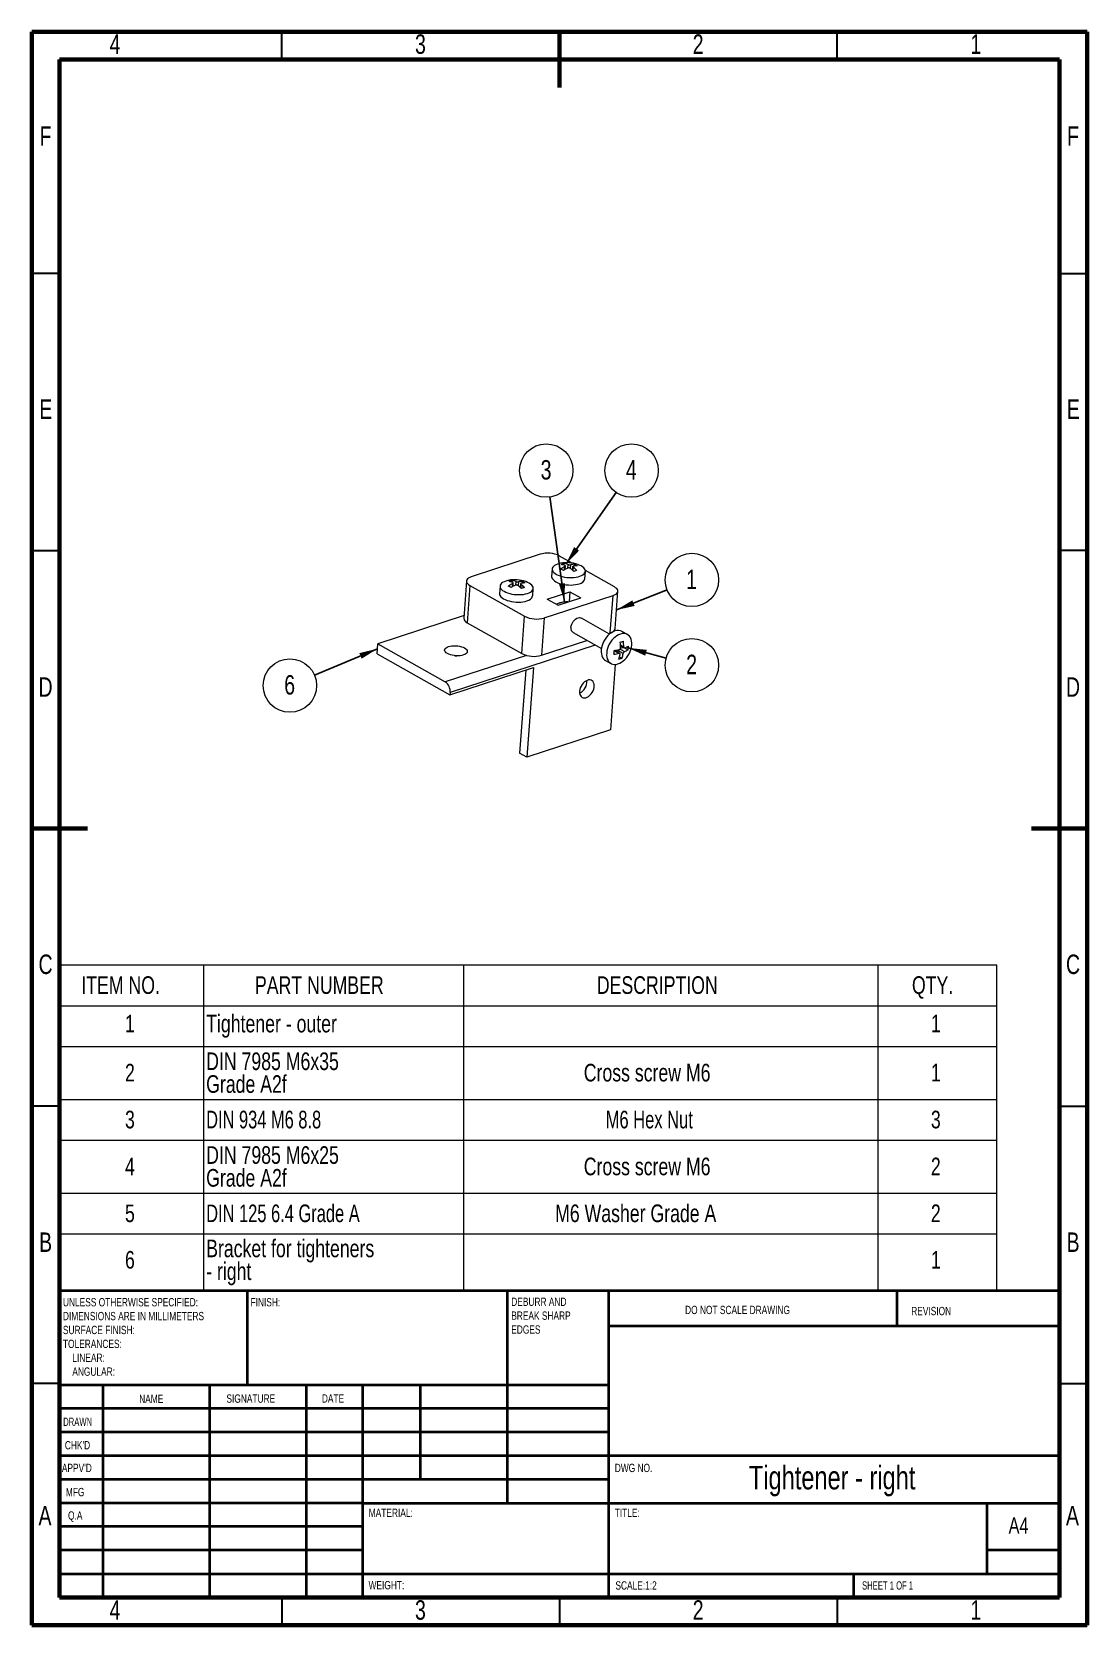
# Model space of a CAD drawing. Header units: millimetres. Extents: x 15 to 205, y 5 to 292.
import ezdxf

# ---------------------------------------------------------------- set-up
doc = ezdxf.new("R2010")
doc.units = ezdxf.units.MM
doc.styles.add('SLDTEXTSTYLE0', font='TXT', dxfattribs={"width": 0.75})
doc.styles.add('SLDTEXTSTYLE1', font='TXT', dxfattribs={"width": 0.686449})
doc.styles.add('SLDTEXTSTYLE2', font='TXT', dxfattribs={"width": 0.6875})
doc.styles.add('SLDTEXTSTYLE3', font='TXT', dxfattribs={"width": 0.696429})
doc.styles.add('SLDTEXTSTYLE4', font='TXT', dxfattribs={"width": 0.7})
doc.styles.add('SLDTEXTSTYLE5', font='TXT', dxfattribs={"width": 0.697368})
doc.dimstyles.new('SLDDIMSTYLE0', dxfattribs={"dimtxt": 0.18, "dimasz": 3.302, "dimexe": 0, "dimexo": 0.0625, "dimgap": 0, "dimtad": 0, "dimtih": 1, "dimtoh": 1, "dimdec": 0, "dimrnd": 1e-09, "dimzin": 0, "dimdsep": 46, "dimtxsty": 'Standard', "dimsah": 1, "dimcen": 0.09, "dimadec": 0, "dimazin": 0, "dimtfac": 3.302, "dimtdec": 0, "dimtofl": 0, "dimtmove": 0, "dimatfit": 3, "dimfxl": 1, "dimfrac": 2, "dimtolj": 1, "dimtzin": 0, "dimarcsym": 0})

# ---------------------------------------------------------------- blocks, each defined once
blk = doc.blocks.new('SW_NOTE_0')
at = {"color": 0, "linetype": 'Continuous', "lineweight": 0, "char_height": 1.5, "attachment_point": 1, "style": 'SLDTEXTSTYLE0'}
for s, insert in [('UNLESS OTHERWISE SPECIFIED:', (0, 1.93)), ('DIMENSIONS ARE IN MILLIMETERS', (0, -0.57)), ('TOLERANCES:', (0, -5.57)), ('SURFACE FINISH:', (0, -3.07)), ('LINEAR:', (1.69, -8.07)), ('ANGULAR:', (1.69, -10.57))]:
    blk.add_mtext(s, dxfattribs=dict(at, insert=insert))
blk = doc.blocks.new('SW_NOTE_1')
at = {"color": 0, "linetype": 'Continuous', "lineweight": 0, "char_height": 1.5, "attachment_point": 1, "style": 'SLDTEXTSTYLE0'}
for s, insert in [('DEBURR AND', (0, 1.93)), ('BREAK SHARP', (0, -0.57)), ('EDGES', (0, -3.07))]:
    blk.add_mtext(s, dxfattribs=dict(at, insert=insert))
blk = doc.blocks.new('SW_TABLEANNOTATION_0')
at = {"color": 0, "linetype": 'Continuous', "lineweight": 0}
for p, q in [((0, 0), (0, -58.65)), ((168.76, 0), (0, 0)), ((25.88, 0), (25.88, -7.33)), ((72.7, 0), (72.7, -7.33)), ((147.33, 0), (147.33, -7.33)), ((168.76, -58.65), (168.76, 0)), ((0, -7.33), (168.76, -7.33)), ((25.88, -7.33), (25.88, -58.65)), ((72.7, -7.33), (72.7, -58.65)), ((147.33, -7.33), (147.33, -58.65)), ((0, -14.65), (168.76, -14.65)), ((0, -24.22), (168.76, -24.22)), ((0, -31.55), (168.76, -31.55)), ((0, -41.11), (168.76, -41.11)), ((0, -48.44), (168.76, -48.44)), ((0, -58.65), (168.76, -58.65))]:
    blk.add_line(p, q, dxfattribs=at)
at = {"color": 0, "linetype": 'Continuous', "lineweight": 0, "attachment_point": 1}
for s, insert, char_height, style in [('ITEM NO.', (3.9, -2.02), 3.175, 'SLDTEXTSTYLE0'), ('PART NUMBER', (35.17, -2.02), 3.175, 'SLDTEXTSTYLE0'), ('DESCRIPTION', (96.73, -2.02), 3.175, 'SLDTEXTSTYLE0'), ('QTY.', (153.46, -2.02), 3.175, 'SLDTEXTSTYLE0'), ('1', (11.77, -8.95), 3.17, 'SLDTEXTSTYLE0'), ('Tightener - outer', (26.38, -8.95), 3.175, 'SLDTEXTSTYLE0'), ('1', (156.87, -8.95), 3.17, 'SLDTEXTSTYLE0'), ('DIN 7985 M6x35', (26.38, -15.74), 3.175, 'SLDTEXTSTYLE0'), ('2', (11.77, -17.79), 3.17, 'SLDTEXTSTYLE0'), ('Grade A2f', (26.38, -19.84), 3.175, 'SLDTEXTSTYLE0'), ('Cross screw M6', (94.37, -17.79), 3.175, 'SLDTEXTSTYLE0'), ('1', (156.87, -17.79), 3.17, 'SLDTEXTSTYLE0'), ('3', (11.77, -26.24), 3.17, 'SLDTEXTSTYLE0'), ('DIN 934 M6 8.8', (26.38, -26.24), 3.175, 'SLDTEXTSTYLE3'), ('M6 Hex Nut', (98.32, -26.24), 3.175, 'SLDTEXTSTYLE4'), ('3', (156.87, -26.24), 3.17, 'SLDTEXTSTYLE0'), ('DIN 7985 M6x25', (26.38, -32.63), 3.175, 'SLDTEXTSTYLE0'), ('4', (11.77, -34.69), 3.17, 'SLDTEXTSTYLE0'), ('Grade A2f', (26.38, -36.74), 3.175, 'SLDTEXTSTYLE0'), ('Cross screw M6', (94.37, -34.69), 3.175, 'SLDTEXTSTYLE0'), ('2', (156.87, -34.69), 3.17, 'SLDTEXTSTYLE0'), ('DIN 125 6.4 Grade A', (26.38, -43.13), 3.175, 'SLDTEXTSTYLE5'), ('M6 Washer Grade A', (89.21, -43.13), 3.175, 'SLDTEXTSTYLE0'), ('5', (11.77, -43.13), 3.17, 'SLDTEXTSTYLE0'), ('2', (156.87, -43.13), 3.17, 'SLDTEXTSTYLE0'), ('6', (11.77, -51.51), 3.17, 'SLDTEXTSTYLE0'), ('Bracket for tighteners', (26.38, -49.45), 3.175, 'SLDTEXTSTYLE0'), ('1', (156.87, -51.51), 3.17, 'SLDTEXTSTYLE0'), ('- right', (26.38, -53.56), 3.175, 'SLDTEXTSTYLE0')]:
    blk.add_mtext(s, dxfattribs=dict(at, insert=insert, char_height=char_height, style=style))
blk = doc.blocks.new('SW_NOTE_2')
at = {"color": 0, "linetype": 'Continuous', "lineweight": 0}
blk.add_circle((-0.66, 4.76), 4.81, dxfattribs=at)
at = {"color": 0, "linetype": 'Continuous', "lineweight": 0, "insert": (-0.7, 6.64), "char_height": 3.5, "attachment_point": 2, "style": 'SLDTEXTSTYLE0'}
blk.add_mtext('3', dxfattribs=at)
blk = doc.blocks.new('SW_NOTE_3')
at = {"color": 0, "linetype": 'Continuous', "lineweight": 0}
blk.add_circle((2.76, 3.94), 4.81, dxfattribs=at)
at = {"color": 0, "linetype": 'Continuous', "lineweight": 0, "insert": (2.72, 5.82), "char_height": 3.5, "attachment_point": 2, "style": 'SLDTEXTSTYLE0'}
blk.add_mtext('4', dxfattribs=at)
blk = doc.blocks.new('SW_NOTE_4')
at = {"color": 0, "linetype": 'Continuous', "lineweight": 0}
blk.add_circle((4.47, 1.78), 4.81, dxfattribs=at)
at = {"color": 0, "linetype": 'Continuous', "lineweight": 0, "insert": (4.43, 3.66), "char_height": 3.5, "attachment_point": 2, "style": 'SLDTEXTSTYLE0'}
blk.add_mtext('1', dxfattribs=at)
blk = doc.blocks.new('SW_NOTE_5')
at = {"color": 0, "linetype": 'Continuous', "lineweight": 0}
blk.add_circle((4.64, -1.26), 4.81, dxfattribs=at)
at = {"color": 0, "linetype": 'Continuous', "lineweight": 0, "insert": (4.6, 0.62), "char_height": 3.5, "attachment_point": 2, "style": 'SLDTEXTSTYLE0'}
blk.add_mtext('2', dxfattribs=at)
blk = doc.blocks.new('SW_NOTE_6')
at = {"color": 0, "linetype": 'Continuous', "lineweight": 0}
blk.add_circle((-4.43, -1.86), 4.81, dxfattribs=at)
at = {"color": 0, "linetype": 'Continuous', "lineweight": 0, "insert": (-4.47, 0.02), "char_height": 3.5, "attachment_point": 2, "style": 'SLDTEXTSTYLE0'}
blk.add_mtext('6', dxfattribs=at)

msp = doc.modelspace()

# ---------------------------------------------------------------- linework, layer by layer
at = {"color": 7, "linetype": 'Continuous', "lineweight": 60}
for p, q in [((205, 292), (15, 292)), ((15, 292), (15, 5)), ((110, 282), (110, 292)), ((205, 5), (205, 292)), ((20, 287), (200, 287)), ((20, 10), (20, 287)), ((200, 287), (200, 10)), ((15, 148.5), (25, 148.5)), ((195, 148.5), (205, 148.5)), ((20, 10), (200, 10)), ((15, 5), (205, 5))]:
    msp.add_line(p, q, dxfattribs=at)
at = {"color": 7, "linetype": 'Continuous', "lineweight": 30}
for p, q in [((60, 287), (60, 292)), ((160, 287), (160, 292)), ((20, 248.5), (15, 248.5)), ((200, 248.5), (205, 248.5)), ((20, 198.5), (15, 198.5)), ((200, 198.65), (205, 198.65)), ((20, 98.5), (15, 98.5)), ((200, 98.5), (205, 98.5)), ((20, 48.5), (15, 48.5)), ((200, 48.5), (205, 48.5)), ((60, 10), (60, 5)), ((110, 10), (110, 5)), ((160, 10), (160, 5))]:
    msp.add_line(p, q, dxfattribs=at)
at = {"color": 7, "linetype": 'Continuous', "lineweight": 15}
for p, q in [((106.51, 197.89), (94.11, 193.83)), ((108.68, 195.26), (108.58, 193.91)), ((112.29, 196.31), (110.03, 197.58)), ((110.82, 195.92), (110.84, 196.24)), ((111.02, 195.16), (111.07, 195.77)), ((112.37, 195.67), (112.33, 195.03)), ((112.68, 195.78), (112.71, 196.09)), ((93.26, 193.09), (92.77, 186.37)), ((93.88, 192.29), (93.39, 185.57)), ((93.88, 192.29), (103.72, 186.73)), ((101.47, 192.85), (101.49, 193.17)), ((101.63, 192.11), (101.68, 192.71)), ((102.98, 192.58), (102.93, 191.92)), ((103.33, 192.7), (103.35, 193)), ((114.57, 193.48), (114.66, 194.82)), ((119.88, 192.02), (114.66, 194.97)), ((99.29, 192.18), (99.19, 190.84)), ((105.17, 190.4), (105.27, 191.74)), ((107.24, 186.42), (119.64, 190.48)), ((107.8, 189.82), (111.86, 191.15)), ((107.8, 189.82), (109.77, 188.71)), ((109.77, 188.71), (113.83, 190.04)), ((111.86, 191.15), (111.73, 189.35)), ((111.86, 191.15), (113.83, 190.04)), ((119.15, 183.76), (119.64, 190.48)), ((120.01, 184.51), (120.49, 191.23)), ((92.81, 186.85), (77.28, 181.76)), ((103.23, 180.01), (103.72, 186.73)), ((111.58, 189.3), (111.43, 189.39)), ((93.39, 185.57), (103.23, 180.01)), ((107.24, 186.42), (106.75, 179.7)), ((112.46, 183.79), (117.54, 180.92)), ((119.02, 183.53), (113.94, 186.4)), ((118.8, 183.65), (119.15, 183.76)), ((122.22, 183.44), (121.24, 184)), ((77.15, 179.97), (77.28, 181.76)), ((77.28, 181.76), (89.43, 174.91)), ((106.75, 179.7), (114.94, 182.38)), ((121, 181.42), (121.66, 181.05)), ((121.74, 181.04), (122.35, 180.7)), ((77.15, 179.97), (90.28, 172.56)), ((118.29, 178.77), (119.27, 178.22)), ((120.02, 178.04), (119.16, 166.28)), ((120.84, 180.04), (119.91, 180.57)), ((121.47, 180.03), (120.52, 180.57)), ((120.82, 179.44), (121.26, 179.19)), ((90.28, 172.56), (105.31, 177.48)), ((103.91, 177.02), (102.82, 162.1)), ((105.31, 177.48), (104.14, 161.36)), ((90.31, 173.01), (90.28, 172.56)), ((119.16, 166.28), (104.14, 161.36)), ((104.14, 161.36), (102.82, 162.1))]:
    msp.add_line(p, q, dxfattribs=at)
at = {"color": 8, "linetype": 'Continuous', "lineweight": 15}
for p, q in [((110.93, 195.1), (110.97, 195.67)), ((111.5, 195.41), (111.54, 196.05)), ((111.97, 196.02), (111.92, 195.36)), ((112.45, 195.56), (112.41, 194.96)), ((101.53, 192.05), (101.57, 192.61)), ((102.13, 192.35), (102.17, 192.98)), ((102.59, 192.94), (102.54, 192.25)), ((103.05, 192.47), (103.01, 191.85)), ((116.41, 181.55), (90.31, 173.01)), ((120.92, 180.83), (121.72, 180.37)), ((120.99, 181.57), (121.57, 181.25)), ((104.05, 179.69), (89.43, 174.91)), ((120.71, 180.05), (119.85, 180.53))]:
    msp.add_line(p, q, dxfattribs=at)
at = {"color": 7, "linetype": 'Continuous', "lineweight": 40}
for p, q in [((20, 65.25), (200, 65.25)), ((20, 65.25), (20, 10)), ((53.8, 48.25), (53.8, 65.25)), ((100.6, 65.25), (100.6, 27)), ((118.8, 65.25), (118.8, 10)), ((170.8, 58.88), (170.8, 65.25)), ((200, 58.88), (118.8, 58.88)), ((118.8, 48.25), (20, 48.25)), ((27.8, 48.25), (27.8, 10)), ((46.99, 48.25), (46.99, 10)), ((64.4, 48.25), (64.4, 10)), ((74.6, 10), (74.6, 48.25)), ((85, 31.25), (85, 48.25)), ((118.8, 44), (20, 44)), ((118.8, 39.75), (20, 39.75)), ((200, 35.5), (20, 35.5)), ((118.8, 31.25), (20, 31.25)), ((74.6, 27), (20, 27)), ((74.6, 27), (200, 27)), ((187, 14.25), (187, 27)), ((74.6, 22.75), (20, 22.75)), ((74.6, 18.5), (20, 18.5)), ((200, 18.5), (187, 18.5)), ((20, 14.25), (200, 14.25)), ((163, 10), (163, 14.25))]:
    msp.add_line(p, q, dxfattribs=at)
at = {"color": 7, "linetype": 'Continuous', "lineweight": 15, "flags": 128}
for points in [[(110.2, 196.28), (109.99, 196.23), (109.65, 196.13), (109.36, 196.01), (109.11, 195.87), (108.92, 195.72), (108.78, 195.55), (108.7, 195.37), (108.68, 195.18), (108.72, 194.99), (108.82, 194.8), (108.98, 194.61), (109.2, 194.44), (109.46, 194.27), (109.77, 194.13), (110.12, 194), (110.5, 193.89), (110.91, 193.8), (111.33, 193.74), (111.75, 193.71), (112.18, 193.7), (112.59, 193.72), (112.99, 193.77), (113.36, 193.85), (113.69, 193.94), (113.69, 193.94)], [(113.69, 193.94), (113.99, 194.06), (114.23, 194.2), (114.43, 194.36), (114.57, 194.53), (114.65, 194.71), (114.66, 194.9), (114.62, 195.09), (114.52, 195.28), (114.36, 195.46), (114.15, 195.64), (113.88, 195.8), (113.57, 195.95), (113.31, 196.05)], [(94.11, 193.83), (93.84, 193.72), (93.61, 193.6), (93.44, 193.45), (93.32, 193.29), (93.27, 193.13), (93.27, 192.95), (93.34, 192.78), (93.46, 192.61), (93.64, 192.44), (93.88, 192.29)], [(100.8, 193.2), (100.67, 193.17), (100.32, 193.08), (100.02, 192.96), (99.76, 192.83), (99.56, 192.67), (99.41, 192.51), (99.32, 192.33), (99.29, 192.14), (99.31, 191.95), (99.4, 191.76), (99.55, 191.57), (99.76, 191.4), (100.01, 191.23), (100.31, 191.08), (100.66, 190.94), (101.03, 190.83), (101.43, 190.74), (101.85, 190.68), (102.27, 190.64), (102.7, 190.63), (103.12, 190.64), (103.52, 190.68), (103.89, 190.75), (104.23, 190.85), (104.23, 190.85)], [(104.23, 190.85), (104.54, 190.96), (104.79, 191.1), (105, 191.25), (105.15, 191.42), (105.24, 191.6), (105.27, 191.78), (105.24, 191.97), (105.15, 192.16), (105, 192.35), (104.8, 192.53), (104.55, 192.69), (104.24, 192.84), (103.92, 192.97)], [(108.58, 193.91), (108.58, 193.83), (108.62, 193.64), (108.73, 193.46), (108.89, 193.27), (109.1, 193.09), (109.36, 192.93), (109.67, 192.78), (110.02, 192.65), (110.4, 192.55), (110.81, 192.46), (111.23, 192.4), (111.65, 192.37), (112.08, 192.36), (112.49, 192.38), (112.89, 192.43), (113.26, 192.5), (113.59, 192.6)], [(99.19, 190.84), (99.19, 190.8), (99.22, 190.61), (99.31, 190.42), (99.46, 190.23), (99.66, 190.05), (99.91, 189.89), (100.22, 189.74), (100.56, 189.6), (100.93, 189.49), (101.33, 189.4), (101.75, 189.33), (102.18, 189.3), (102.6, 189.28), (103.02, 189.3), (103.42, 189.34), (103.79, 189.41), (104.14, 189.5)], [(119.64, 190.48), (119.92, 190.59), (120.14, 190.72), (120.32, 190.86), (120.43, 191.02), (120.49, 191.19), (120.49, 191.36), (120.42, 191.53), (120.3, 191.71), (120.11, 191.87), (119.88, 192.02)], [(112.07, 184.72), (112.11, 185), (112.2, 185.28), (112.33, 185.56), (112.49, 185.81), (112.69, 186.04), (112.9, 186.22), (113.12, 186.36), (113.35, 186.45), (113.58, 186.48), (113.78, 186.46), (113.94, 186.4)], [(121.24, 184), (121.16, 184.04), (120.9, 184.13), (120.61, 184.17), (120.3, 184.15), (119.98, 184.08), (119.66, 183.95), (119.34, 183.77), (119.02, 183.54), (118.73, 183.26), (118.45, 182.95), (118.2, 182.61), (117.99, 182.24), (117.8, 181.85), (117.66, 181.46), (117.56, 181.06), (117.51, 180.67), (117.5, 180.29), (117.54, 179.94), (117.63, 179.62), (117.75, 179.33), (117.92, 179.08), (118.13, 178.88), (118.29, 178.77)], [(119.95, 184.31), (120.01, 184.21), (120.08, 184.11)], [(90.01, 181.28), (90.3, 181.35), (90.62, 181.4), (90.96, 181.43), (91.32, 181.42), (91.67, 181.39), (92.02, 181.33), (92.35, 181.25), (92.64, 181.15), (92.9, 181.02), (93.11, 180.88), (93.27, 180.73), (93.37, 180.57), (93.4, 180.42), (93.38, 180.26), (93.3, 180.11), (93.15, 179.98), (92.95, 179.86), (92.71, 179.76), (92.42, 179.68), (92.1, 179.63), (91.75, 179.61), (91.4, 179.61), (91.04, 179.64), (90.7, 179.7), (90.37, 179.78), (90.08, 179.89), (89.82, 180.01), (89.61, 180.15), (89.45, 180.3), (89.35, 180.46), (89.31, 180.62), (89.34, 180.78), (89.42, 180.92), (89.57, 181.06), (89.77, 181.18), (90.01, 181.28)], [(120.53, 178.14), (120.86, 178.26), (121.18, 178.45), (121.49, 178.68), (121.78, 178.95), (122.06, 179.26), (122.31, 179.61), (122.53, 179.97), (122.71, 180.36), (122.85, 180.76), (122.95, 181.15), (123, 181.54), (123.01, 181.92), (122.97, 182.27), (122.89, 182.6), (122.76, 182.89), (122.59, 183.13), (122.39, 183.33), (122.15, 183.48), (121.88, 183.58), (121.59, 183.61), (121.28, 183.6), (120.96, 183.52), (120.64, 183.39), (120.32, 183.21), (120.01, 182.98), (119.71, 182.71), (119.44, 182.4), (119.19, 182.05), (118.97, 181.68), (118.79, 181.3), (118.65, 180.9), (118.55, 180.51), (118.5, 180.11), (118.49, 179.74), (118.53, 179.38), (118.61, 179.06), (118.74, 178.77), (118.91, 178.53), (119.11, 178.33), (119.35, 178.18), (119.62, 178.08), (119.91, 178.04), (120.21, 178.06), (120.53, 178.14)], [(91.1, 179.64), (91.19, 179.63), (91.49, 179.61)], [(113.62, 173.21), (113.62, 172.92), (113.67, 172.66), (113.76, 172.43), (113.9, 172.25), (114.08, 172.11), (114.28, 172.03), (114.51, 172.01), (114.76, 172.05), (115.01, 172.15), (115.25, 172.3), (115.49, 172.5), (115.71, 172.74), (115.9, 173.01), (116.05, 173.3), (116.16, 173.61), (116.23, 173.92), (116.25, 174.22), (116.23, 174.49), (116.15, 174.74), (116.04, 174.95), (115.88, 175.11), (115.69, 175.21), (115.47, 175.26), (115.23, 175.25), (114.98, 175.18), (114.73, 175.06), (114.49, 174.89), (114.26, 174.67), (114.06, 174.41), (113.89, 174.12), (113.75, 173.82), (113.66, 173.51), (113.62, 173.21)]]:
    msp.add_lwpolyline(points, dxfattribs=at)
at = {"color": 7, "linetype": 'Continuous', "lineweight": 15}
for centre, radius, start, end in [((107.87, 193.24), 4.85, 63.5662, 106.3242), ((111.33, 190.36), 6.03, 70.8041, 100.8667), ((113.46, 190.51), 5.74, 115.7094, 124.5962), ((108.49, 191.46), 4.14, 57.5603, 65.5109), ((111.95, 192.13), 4.25, 105.1141, 112.9946), ((109.8, 192.84), 3.25, 68.5613, 81.4451), ((113.96, 190.23), 5.73, 115.7088, 124.5965), ((110.36, 193.03), 3.25, 68.5617, 81.445), ((108.63, 190.73), 5.68, 45.9606, 54.8321), ((112.68, 192.71), 3.39, 89.4687, 102.0984), ((109.18, 190.92), 5.68, 45.9604, 54.8327), ((113.18, 192.43), 3.39, 89.4688, 102.098), ((110.99, 192.32), 4.14, 57.5596, 65.5112), ((103.98, 187.33), 5.8, 114.4934, 123.3911), ((101.94, 187.28), 6.03, 70.8041, 100.8667), ((102.55, 188.93), 4.38, 103.9936, 111.794), ((100.42, 189.94), 3.09, 67.3903, 80.5716), ((104.47, 187.05), 5.8, 114.4935, 123.3911), ((100.98, 190.12), 3.09, 67.3905, 80.5716), ((99.15, 187.78), 5.61, 44.6835, 53.532), ((103.27, 189.46), 3.55, 88.6532, 101.0149), ((99.71, 187.96), 5.61, 44.6836, 53.532), ((103.76, 189.18), 3.55, 88.6532, 101.0149), ((101.61, 189.38), 4.02, 56.2728, 64.3011), ((114.24, 190.89), 4.25, 105.1148, 112.9942), ((113.39, 193.8), 1.22, 279.5171, 344.598), ((99.04, 188.55), 4.02, 56.2724, 64.3015), ((104.76, 187.66), 4.38, 103.994, 111.7936), ((103.95, 190.76), 1.27, 278.3486, 343.5199), ((105.88, 191.07), 4.85, 243.5663, 286.3241), ((93.71, 186.46), 0.94, 185.2831, 250.0144), ((113.01, 184.56), 0.953, 170.429, 234.7419), ((119.02, 184.78), 1.02, 277.5976, 344.737), ((119.27, 188.34), 6.49, 284.9854, 290.2), ((112.51, 181.04), 8.5, 0.2096, 6.9489), ((123.08, 171.2), 9.99, 98.477, 102.1718), ((113.07, 181.22), 8.5, 0.2091, 6.9494), ((120.14, 185.06), 4.33, 292.1542, 301.568), ((115.56, 181.58), 6.85, 352.5925, 358.245), ((105.39, 184.35), 4.85, 243.5663, 286.3241), ((113.01, 180.77), 6.85, 352.5925, 358.245), ((118.54, 189.24), 9.43, 277.6613, 283.2568), ((118.6, 189.91), 9.43, 277.6613, 283.2569), ((129.1, 180.56), 8.58, 179.8946, 182.2612), ((115.39, 180.78), 5.6, 341.5758, 350.4803), ((119.02, 185.28), 6.49, 284.9854, 290.1999), ((115.95, 180.96), 5.6, 341.5758, 350.4803), ((120.09, 184.38), 4.33, 292.1543, 301.5679), ((112.6, 174.96), 2.33, 296.0851, 5.0208), ((88.2, 173.18), 2.12, 355.3852, 54.6798)]:
    msp.add_arc(centre, radius, start, end, dxfattribs=at)
for points, knots in [([(110.97, 195.67), (110.99, 195.69), (111.04, 195.71), (111.07, 195.76), (111.07, 195.8), (111.04, 195.84), (111.01, 195.85), (110.99, 195.86)], [0, 0, 0, 0, 0.2136489, 0.4273612, 0.6396043, 0.8512086, 1, 1, 1, 1]), ([(111.9, 195.37), (111.87, 195.38), (111.83, 195.41), (111.73, 195.43), (111.63, 195.44), (111.54, 195.43), (111.49, 195.41), (111.48, 195.4)], [0, 0, 0, 0, 0.2136509, 0.4273665, 0.6396109, 0.8512083, 1, 1, 1, 1]), ([(111.54, 196.05), (111.57, 196.04), (111.62, 196.03), (111.72, 196.01), (111.82, 196), (111.9, 196.01), (111.95, 196.02), (111.97, 196.02)], [0, 0, 0, 0, 0.213648, 0.427366, 0.639603, 0.851209, 1, 1, 1, 1]), ([(112.47, 195.74), (112.45, 195.74), (112.4, 195.72), (112.37, 195.69), (112.37, 195.64), (112.4, 195.6), (112.44, 195.57), (112.45, 195.56)], [0, 0, 0, 0, 0.21365, 0.427365, 0.639609, 0.851209, 1, 1, 1, 1]), ([(101.57, 192.61), (101.6, 192.62), (101.64, 192.65), (101.68, 192.69), (101.68, 192.73), (101.65, 192.77), (101.62, 192.79), (101.6, 192.79)], [0, 0, 0, 0, 0.213649, 0.427362, 0.639604, 0.851213, 1, 1, 1, 1]), ([(102.48, 192.29), (102.46, 192.31), (102.41, 192.33), (102.32, 192.36), (102.21, 192.37), (102.13, 192.35), (102.08, 192.34), (102.06, 192.33)], [0, 0, 0, 0, 0.2136523, 0.4273643, 0.639605, 0.8512095, 1, 1, 1, 1]), ([(102.17, 192.98), (102.2, 192.97), (102.24, 192.95), (102.34, 192.93), (102.44, 192.93), (102.53, 192.93), (102.57, 192.93), (102.59, 192.94)], [0, 0, 0, 0, 0.213651, 0.427362, 0.639608, 0.851215, 1, 1, 1, 1]), ([(103.08, 192.66), (103.06, 192.65), (103.01, 192.64), (102.98, 192.6), (102.98, 192.56), (103, 192.51), (103.04, 192.48), (103.05, 192.47)], [0, 0, 0, 0, 0.213645, 0.42736, 0.639606, 0.851206, 1, 1, 1, 1]), ([(109.48, 188.88), (109.54, 188.92), (109.69, 189.03), (109.91, 189.13), (110.07, 189.18), (110.09, 189.19)], [0, 0, 0, 0, 0.374767, 0.920522, 1, 1, 1, 1]), ([(110.09, 189.19), (110.21, 189.22), (110.46, 189.29), (110.92, 189.36), (111.25, 189.38), (111.43, 189.39)], [0, 0, 0, 0, 0.309646, 0.6288281, 1, 1, 1, 1]), ([(120.76, 180.73), (120.79, 180.74), (120.84, 180.76), (120.92, 180.82), (120.97, 180.91), (121, 180.99), (121.01, 181.05), (121.01, 181.07)], [0, 0, 0, 0, 0.2136461, 0.4273574, 0.6396044, 0.8512084, 1, 1, 1, 1]), ([(121.57, 181.25), (121.57, 181.22), (121.58, 181.15), (121.61, 181.08), (121.66, 181.04), (121.72, 181.03), (121.76, 181.04), (121.78, 181.05)], [0, 0, 0, 0, 0.213648, 0.42736, 0.639605, 0.851207, 1, 1, 1, 1]), ([(120.52, 180.57), (120.52, 180.61), (120.52, 180.64), (120.54, 180.68), (120.54, 180.69)], [0, 0, 0, 0, 0.8399624, 1, 1, 1, 1]), ([(120.91, 179.86), (120.91, 179.88), (120.92, 179.94), (120.89, 180.01), (120.84, 180.05), (120.77, 180.06), (120.73, 180.06), (120.71, 180.05)], [0, 0, 0, 0, 0.213648, 0.42736, 0.639605, 0.851207, 1, 1, 1, 1]), ([(121.72, 180.37), (121.7, 180.36), (121.65, 180.34), (121.58, 180.27), (121.53, 180.19), (121.49, 180.1), (121.48, 180.05), (121.47, 180.03)], [0, 0, 0, 0, 0.213645, 0.427362, 0.639607, 0.851208, 1, 1, 1, 1])]:
    msp.add_open_spline(points, degree=3, knots=knots, dxfattribs=at)

# ---------------------------------------------------------------- block references
at = {"color": 7, "linetype": 'Continuous', "lineweight": 0}
for name, p in [('SW_NOTE_2', (108.28, 208.22)), ('SW_NOTE_3', (120.21, 209.04)), ('SW_NOTE_4', (129.36, 191.49)), ('SW_NOTE_5', (129.19, 179.18)), ('SW_NOTE_6', (65.88, 176.11)), ('SW_TABLEANNOTATION_0', (20, 123.9)), ('SW_NOTE_0', (20.59, 61.99)), ('SW_NOTE_1', (101.31, 62.07))]:
    msp.add_blockref(name, p, dxfattribs=at)

# ---------------------------------------------------------------- texts
for s, insert, char_height, attachment_point, style in [('4', (29.96, 291.54), 3.5, 2, 'SLDTEXTSTYLE0'), ('3', (84.96, 291.54), 3.5, 2, 'SLDTEXTSTYLE0'), ('2', (134.96, 291.54), 3.5, 2, 'SLDTEXTSTYLE0'), ('1', (184.96, 291.54), 3.5, 2, 'SLDTEXTSTYLE0'), ('F', (17.46, 274.98), 3.5, 2, 'SLDTEXTSTYLE0'), ('F', (202.46, 274.98), 3.5, 2, 'SLDTEXTSTYLE0'), ('E', (17.51, 225.79), 3.5, 2, 'SLDTEXTSTYLE0'), ('E', (202.51, 225.79), 3.5, 2, 'SLDTEXTSTYLE0'), ('D', (17.46, 175.73), 3.5, 2, 'SLDTEXTSTYLE0'), ('D', (202.46, 175.73), 3.5, 2, 'SLDTEXTSTYLE0'), ('C', (17.46, 125.79), 3.5, 2, 'SLDTEXTSTYLE0'), ('C', (202.46, 125.79), 3.5, 2, 'SLDTEXTSTYLE0'), ('B', (17.47, 75.73), 3.5, 2, 'SLDTEXTSTYLE0'), ('B', (202.47, 75.73), 3.5, 2, 'SLDTEXTSTYLE0'), ('FINISH:', (54.37, 63.92), 1.5, 1, 'SLDTEXTSTYLE0'), ('DO NOT SCALE DRAWING', (132.61, 62.53), 1.5, 1, 'SLDTEXTSTYLE0'), ('REVISION', (173.33, 62.33), 1.5, 1, 'SLDTEXTSTYLE0'), ('NAME', (34.32, 46.5), 1.5, 1, 'SLDTEXTSTYLE0'), ('SIGNATURE', (50.03, 46.56), 1.5, 1, 'SLDTEXTSTYLE0'), ('DATE', (67.21, 46.58), 1.5, 1, 'SLDTEXTSTYLE0'), ('DRAWN', (20.64, 42.38), 1.5, 1, 'SLDTEXTSTYLE1'), ("CHK'D", (20.94, 38.16), 1.5, 1, 'SLDTEXTSTYLE0'), ("APPV'D", (20.4, 34.07), 1.5, 1, 'SLDTEXTSTYLE0'), ('DWG NO.', (119.95, 34.07), 1.5, 1, 'SLDTEXTSTYLE0'), ('Tightener - right', (159.09, 33.69), 4.2333, 2, 'SLDTEXTSTYLE0'), ('MFG', (21.12, 29.72), 1.5, 1, 'SLDTEXTSTYLE0'), ('A', (17.36, 26.48), 3.5, 2, 'SLDTEXTSTYLE0'), ('MATERIAL:', (75.65, 25.99), 1.5, 1, 'SLDTEXTSTYLE0'), ('TITLE:', (119.95, 25.99), 1.5, 1, 'SLDTEXTSTYLE0'), ('A', (202.36, 26.48), 3.5, 2, 'SLDTEXTSTYLE0'), ('Q.A', (21.51, 25.5), 1.5, 1, 'SLDTEXTSTYLE0'), ('A4', (190.87, 24.41), 2.91, 1, 'SLDTEXTSTYLE0'), ('WEIGHT:', (75.62, 12.95), 1.499, 1, 'SLDTEXTSTYLE0'), ('SCALE:1:2', (120.07, 12.9), 1.5, 1, 'SLDTEXTSTYLE0'), ('SHEET 1 OF 1', (164.48, 12.9), 1.5, 1, 'SLDTEXTSTYLE2'), ('4', (29.96, 9.48), 3.5, 2, 'SLDTEXTSTYLE0'), ('3', (84.96, 9.48), 3.5, 2, 'SLDTEXTSTYLE0'), ('2', (134.96, 9.48), 3.5, 2, 'SLDTEXTSTYLE0'), ('1', (184.96, 9.48), 3.5, 2, 'SLDTEXTSTYLE0')]:
    msp.add_mtext(s, dxfattribs=dict(at, insert=insert, char_height=char_height, attachment_point=attachment_point, style=style))

# ---------------------------------------------------------------- leaders
for points in [[(110.9, 189.35), (108.28, 208.22)], [(111.18, 196.17), (120.21, 209.04)], [(120.25, 187.87), (129.36, 191.49)], [(77.21, 180.87), (65.88, 176.11)], [(122.39, 181.02), (129.19, 179.18)]]:
    msp.add_leader(points, dimstyle='SLDDIMSTYLE0', dxfattribs=at)

doc.saveas('drawing.dxf')
